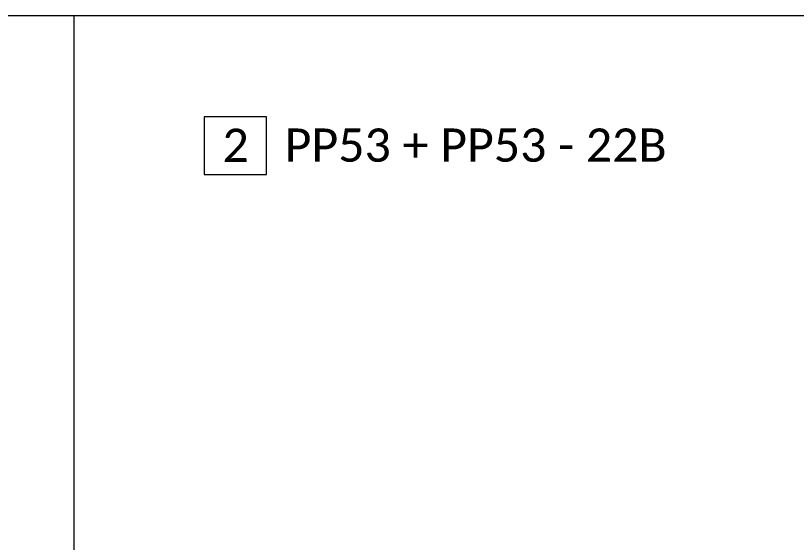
# Model space of a CAD drawing. Header units: millimetres. Extents: x 0 to 7790, y 0 to 17467.
# Drawn here: x 1018.8 to 1370.4, y 5107.6 to 5345 of the extents above; entities that cross this region are included whole.
import ezdxf

# ---------------------------------------------------------------- set-up
doc = ezdxf.new("R2010")
doc.units = ezdxf.units.MM
doc.layers.add('_MB_ramka_0.15', color=124, linetype='Continuous', lineweight=15)
doc.layers.add('_MB_tekst_0.25', color=40, linetype='Continuous', lineweight=25)
doc.styles.add('_MB_Calibri_Light_2.5', font='calibril.ttf', dxfattribs={"height": 2.5})

msp = doc.modelspace()

# ---------------------------------------------------------------- linework, layer by layer
at = {"layer": '_MB_ramka_0.15'}
msp.add_line((1045, 5345), (1045, 2745), dxfattribs=at)
msp.add_lwpolyline([(45, 5345), (2545, 5345), (2545, 2745), (45, 2745), (45, 5345)], dxfattribs=at)
msp.add_lwpolyline([(1103.726, 5273.4), (1131.726, 5273.4), (1131.726, 5299.4), (1103.726, 5299.4)], close=True, dxfattribs=at)

# ---------------------------------------------------------------- texts
at = {"layer": '_MB_tekst_0.25', "char_height": 15, "style": '_MB_Calibri_Light_2.5'}
for s, insert, width, attachment_point in [('{\\fCalibri Light|b0|i0|c238|p34;2}', (1117.873, 5286.558), 19.52774, 5), ('PP53 + PP53 - 22B', (1139.913, 5286.558), 248.88706, 4)]:
    msp.add_mtext(s, dxfattribs=dict(at, insert=insert, width=width, attachment_point=attachment_point))

doc.saveas('drawing.dxf')
